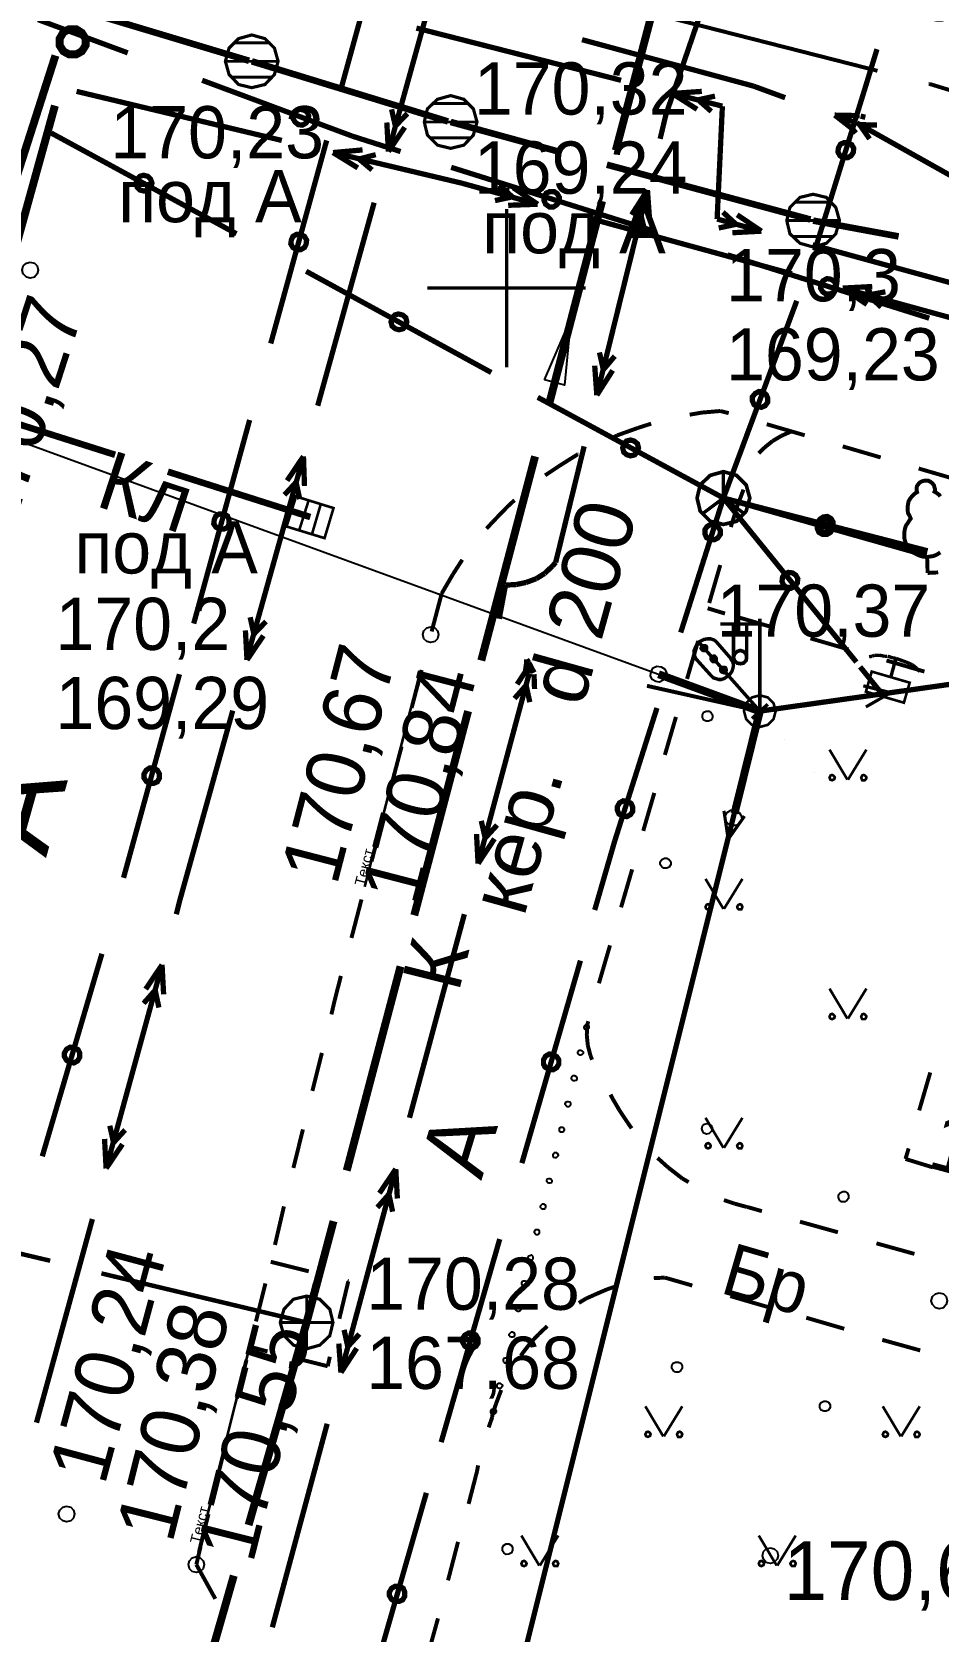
# Model space of a CAD drawing. Extents: x -2634 to -2115, y -2142 to -1393.
# Drawn here: x -2408.99 to -2391.82, y -1575.46 to -1545.14 of the extents above; entities that cross this region are included whole.
import ezdxf

# ---------------------------------------------------------------- set-up
doc = ezdxf.new("R2010")
doc.units = 0
doc.header["$MEASUREMENT"] = 0
for name, color, linetype in [('500_Дополн-Бордюры__п', 7, 'Continuous'), ('500_Дополн-Контур', 7, 'Continuous'), ('500_Дороги-Проезжие_ч', 7, 'Continuous'), ('500_Линии_-Линии_связ', 7, 'Continuous'), ('500_Линии_-ЛЭП_кабель', 7, 'Continuous'), ('500_Линии_-Смотровые_', 7, 'Continuous'), ('500_Линии_-Сооружения', 7, 'Continuous'), ('500_Линии_-Фонари_час', 7, 'Continuous'), ('500_Линии_-Электрокаб', 7, 'Continuous'), ('500_Объект-Опоры', 7, 'Continuous'), ('500_Растит-Газоны__са', 7, 'Continuous'), ('500_Растит-Кустарник_', 7, 'Continuous'), ('500_Растит-Лес_и_лесо', 7, 'Continuous'), ('500_Рельеф-Высотные_о', 7, 'Continuous'), ('500_Трубоп-Водопровод', 7, 'Continuous'), ('500_Трубоп-Канализаци', 7, 'Continuous'), ('500_Трубоп-Смотровые_', 7, 'Continuous'), ('ЗАЯВКИ-Условные_з', 7, 'Continuous'), ('Красные_ли-Оси_улиц_к', 7, 'Continuous')]:
    doc.layers.add(name, color=color, linetype=linetype)
doc.styles.add('TARIAL', font='Arial')

# ---------------------------------------------------------------- blocks, each defined once
blk = doc.blocks.new('block_25')
at = {"layer": '500_Растит-Газоны__са', "color": 0, "const_width": 0.05}
for points in [[(2.35, 3.02), (2.69, 2.45)], [(2.7, 2.45), (3.05, 3.02)], [(0, 0.57), (0.34, 0)], [(0.35, 0), (0.7, 0.57)]]:
    blk.add_lwpolyline(points, dxfattribs=at)
for points in [[(2.4, 2.54), (2.42, 2.53), (2.44, 2.51), (2.45, 2.49), (2.44, 2.46), (2.42, 2.45), (2.4, 2.44), (2.37, 2.45), (2.36, 2.46), (2.35, 2.49), (2.36, 2.51), (2.37, 2.53)], [(3, 2.54), (3.02, 2.53), (3.04, 2.51), (3.05, 2.49), (3.04, 2.46), (3.02, 2.44), (3, 2.44), (2.97, 2.44), (2.96, 2.46), (2.95, 2.49), (2.96, 2.51), (2.97, 2.53)], [(0.05, 0.09), (0.07, 0.08), (0.09, 0.06), (0.1, 0.04), (0.09, 0.01), (0.07, 0), (0.05, -0.01), (0.02, 0), (0.01, 0.01), (0, 0.04), (0.01, 0.06), (0.02, 0.08)], [(0.65, 0.09), (0.68, 0.08), (0.69, 0.06), (0.7, 0.04), (0.69, 0.01), (0.68, -0.01), (0.65, -0.01), (0.63, -0.01), (0.61, 0.01), (0.6, 0.04), (0.61, 0.06), (0.63, 0.08)]]:
    blk.add_lwpolyline(points, close=True, dxfattribs=at)

msp = doc.modelspace()

# ---------------------------------------------------------------- linework, layer by layer
at = {"layer": '500_Дополн-Бордюры__п', "color": 1, "const_width": 0.075}
for points in [[(-2396.53, -1552.4), (-2396.3, -1552.36)], [(-2396.3, -1552.36), (-2395.95, -1552.33)], [(-2395.95, -1552.33), (-2395.79, -1552.37)], [(-2397.96, -1552.82), (-2397.9, -1552.79)], [(-2397.9, -1552.79), (-2397.51, -1552.65)], [(-2397.51, -1552.65), (-2397.26, -1552.57)], [(-2395.07, -1552.58), (-2394.35, -1552.79)], [(-2394.79, -1552.8), (-2394.96, -1552.9)], [(-2394.61, -1552.72), (-2394.79, -1552.8)], [(-2395.12, -1553.03), (-2395.22, -1553.13)], [(-2394.96, -1552.9), (-2395.12, -1553.03)], [(-2393.63, -1553), (-2392.91, -1553.21)], [(-2399.27, -1553.55), (-2399, -1553.37)], [(-2399, -1553.37), (-2398.65, -1553.15)], [(-2398.65, -1553.15), (-2398.64, -1553.15)], [(-2392.19, -1553.42), (-2391.47, -1553.63)], [(-2399.98, -1554.14), (-2399.85, -1554.02)], [(-2395.51, -1553.82), (-2395.63, -1554.14)], [(-2400.27, -1554.44), (-2399.98, -1554.14)], [(-2395.63, -1554.14), (-2395.75, -1554.53)], [(-2400.38, -1554.56), (-2400.27, -1554.44)], [(-2401.02, -1555.43), (-2400.84, -1555.15)], [(-2395.95, -1555.25), (-2396.16, -1555.97)], [(-2401.23, -1555.79), (-2401.02, -1555.43)], [(-2401.23, -1555.79), (-2401.42, -1556.51)], [(-2396.19, -1556.07), (-2395.86, -1556.17)], [(-2394.96, -1556.43), (-2395.68, -1556.22)], [(-2396.37, -1556.69), (-2396.58, -1557.41)], [(-2393.52, -1556.85), (-2394.24, -1556.64)], [(-2392.08, -1557.27), (-2392.8, -1557.06)], [(-2401.61, -1557.24), (-2401.8, -1557.96)], [(-2396.79, -1558.13), (-2397, -1558.85)], [(-2401.99, -1558.69), (-2402.18, -1559.41)], [(-2397.2, -1559.57), (-2397.41, -1560.29)], [(-2402.37, -1560.14), (-2402.56, -1560.87)], [(-2397.62, -1561.02), (-2397.83, -1561.74)], [(-2402.75, -1561.59), (-2402.94, -1562.32)], [(-2398.04, -1562.46), (-2398.25, -1563.18)], [(-2403.14, -1563.04), (-2403.26, -1563.51)], [(-2403.26, -1563.51), (-2403.32, -1563.77)], [(-2398.47, -1563.96), (-2398.48, -1564.16)], [(-2398.45, -1563.9), (-2398.47, -1563.96)], [(-2398.48, -1564.16), (-2398.46, -1564.36)], [(-2403.5, -1564.5), (-2403.68, -1565.22)], [(-2398.46, -1564.36), (-2398.41, -1564.55)], [(-2398.41, -1564.55), (-2398.38, -1564.63)], [(-2392.18, -1565.59), (-2391.97, -1564.87)], [(-2398.03, -1565.29), (-2398, -1565.35)], [(-2398, -1565.35), (-2397.86, -1565.59)], [(-2397.86, -1565.59), (-2397.7, -1565.83)], [(-2397.7, -1565.83), (-2397.63, -1565.93)], [(-2403.86, -1565.95), (-2404.04, -1566.68)], [(-2392.44, -1566.51), (-2392.38, -1566.31)], [(-2397.14, -1566.49), (-2396.94, -1566.67)], [(-2396.94, -1566.67), (-2396.85, -1566.74)], [(-2396.85, -1566.74), (-2396.67, -1566.88)], [(-2391.92, -1566.67), (-2392.44, -1566.51)], [(-2396.67, -1566.88), (-2396.55, -1566.95)], [(-2395.88, -1567.29), (-2395.88, -1567.29)], [(-2395.88, -1567.29), (-2395.67, -1567.36)], [(-2395.67, -1567.36), (-2395.45, -1567.42)], [(-2404.22, -1567.41), (-2404.39, -1568.14)], [(-2395.45, -1567.42), (-2395.44, -1567.42)], [(-2395.44, -1567.42), (-2395.16, -1567.5)], [(-2394.44, -1567.7), (-2393.72, -1567.9)], [(-2392.99, -1568.11), (-2392.27, -1568.31)], [(-2404.47, -1568.46), (-2403.75, -1568.64)], [(-2404.57, -1568.87), (-2404.75, -1569.59)], [(-2403, -1568.83), (-2403.17, -1569.54)], [(-2403.02, -1568.82), (-2403, -1568.83)], [(-2397, -1568.76), (-2397.21, -1568.77)], [(-2396.48, -1568.91), (-2397, -1568.76)], [(-2398.5, -1569.16), (-2398.63, -1569.24)], [(-2398.3, -1569.07), (-2398.5, -1569.16)], [(-2398.09, -1568.98), (-2398.3, -1569.07)], [(-2397.94, -1568.93), (-2398.09, -1568.98)], [(-2395.04, -1569.32), (-2395.76, -1569.11)], [(-2399.23, -1569.68), (-2399.39, -1569.83)], [(-2393.6, -1569.73), (-2394.32, -1569.52)], [(-2404.68, -1570.12), (-2404.87, -1570.07)], [(-2404.87, -1570.07), (-2404.53, -1570.16)], [(-2399.54, -1569.99), (-2399.68, -1570.17)], [(-2399.39, -1569.83), (-2399.54, -1569.99)], [(-2392.16, -1570.14), (-2392.88, -1569.94)], [(-2404.93, -1570.32), (-2405.11, -1571.05)], [(-2403.39, -1570.44), (-2403.95, -1570.3)], [(-2403.35, -1570.26), (-2403.39, -1570.44)], [(-2399.68, -1570.17), (-2399.73, -1570.24)], [(-2400.12, -1570.94), (-2400.2, -1571.15)], [(-2400.1, -1570.89), (-2400.12, -1570.94)], [(-2400.2, -1571.15), (-2400.27, -1571.36)], [(-2400.27, -1571.4), (-2400.34, -1571.6)], [(-2400.27, -1571.36), (-2400.27, -1571.4)], [(-2405.29, -1571.78), (-2405.47, -1572.51)], [(-2400.57, -1572.47), (-2400.72, -1573.05)], [(-2400.56, -1572.43), (-2400.57, -1572.47)], [(-2400.54, -1572.32), (-2400.56, -1572.43)], [(-2405.65, -1573.24), (-2405.83, -1573.96)], [(-2405.88, -1574.2), (-2405.8, -1573.86)], [(-2400.92, -1573.77), (-2401.11, -1574.5)], [(-2405.88, -1574.2), (-2405.52, -1574.85)], [(-2401.3, -1575.22), (-2401.5, -1575.94)]]:
    msp.add_lwpolyline(points, dxfattribs=at)
at = {"layer": '500_Дополн-Контур', "color": 0}
for points in [[(-2398.44, -1564.02), (-2398.45, -1564.04), (-2398.47, -1564.06), (-2398.5, -1564.06), (-2398.52, -1564.05), (-2398.53, -1564.02), (-2398.53, -1564), (-2398.52, -1563.98), (-2398.5, -1563.96), (-2398.47, -1563.96), (-2398.45, -1563.97), (-2398.44, -1564)], [(-2398.55, -1564.51), (-2398.57, -1564.53), (-2398.59, -1564.54), (-2398.61, -1564.54), (-2398.64, -1564.53), (-2398.65, -1564.51), (-2398.65, -1564.48), (-2398.64, -1564.46), (-2398.62, -1564.45), (-2398.59, -1564.45), (-2398.57, -1564.46), (-2398.55, -1564.48)], [(-2398.67, -1564.99), (-2398.68, -1565.02), (-2398.71, -1565.03), (-2398.73, -1565.03), (-2398.75, -1565.02), (-2398.77, -1565), (-2398.77, -1564.97), (-2398.76, -1564.95), (-2398.73, -1564.93), (-2398.71, -1564.93), (-2398.68, -1564.95), (-2398.67, -1564.97)], [(-2398.79, -1565.48), (-2398.8, -1565.5), (-2398.82, -1565.52), (-2398.85, -1565.52), (-2398.87, -1565.5), (-2398.89, -1565.48), (-2398.89, -1565.46), (-2398.87, -1565.43), (-2398.85, -1565.42), (-2398.83, -1565.42), (-2398.8, -1565.43), (-2398.79, -1565.45)], [(-2398.91, -1565.97), (-2398.92, -1565.99), (-2398.94, -1566), (-2398.97, -1566), (-2398.99, -1565.99), (-2399, -1565.97), (-2399, -1565.94), (-2398.99, -1565.92), (-2398.97, -1565.91), (-2398.94, -1565.91), (-2398.92, -1565.92), (-2398.91, -1565.94)], [(-2399.02, -1566.45), (-2399.04, -1566.47), (-2399.06, -1566.49), (-2399.08, -1566.49), (-2399.11, -1566.48), (-2399.12, -1566.45), (-2399.12, -1566.43), (-2399.11, -1566.41), (-2399.09, -1566.39), (-2399.06, -1566.39), (-2399.04, -1566.4), (-2399.02, -1566.43)], [(-2399.14, -1566.94), (-2399.15, -1566.96), (-2399.18, -1566.97), (-2399.2, -1566.97), (-2399.22, -1566.96), (-2399.24, -1566.94), (-2399.24, -1566.91), (-2399.23, -1566.89), (-2399.2, -1566.88), (-2399.18, -1566.88), (-2399.16, -1566.89), (-2399.14, -1566.91)], [(-2399.26, -1567.42), (-2399.27, -1567.45), (-2399.29, -1567.46), (-2399.32, -1567.46), (-2399.34, -1567.45), (-2399.36, -1567.43), (-2399.36, -1567.4), (-2399.34, -1567.38), (-2399.32, -1567.36), (-2399.3, -1567.36), (-2399.27, -1567.38), (-2399.26, -1567.4)], [(-2399.38, -1567.91), (-2399.39, -1567.93), (-2399.41, -1567.95), (-2399.44, -1567.95), (-2399.46, -1567.93), (-2399.47, -1567.91), (-2399.47, -1567.89), (-2399.46, -1567.86), (-2399.44, -1567.85), (-2399.41, -1567.85), (-2399.39, -1567.86), (-2399.38, -1567.88)], [(-2399.5, -1568.4), (-2399.51, -1568.42), (-2399.53, -1568.43), (-2399.56, -1568.43), (-2399.58, -1568.42), (-2399.59, -1568.4), (-2399.59, -1568.37), (-2399.58, -1568.35), (-2399.56, -1568.34), (-2399.53, -1568.33), (-2399.51, -1568.35), (-2399.5, -1568.37)], [(-2399.61, -1568.88), (-2399.63, -1568.9), (-2399.65, -1568.92), (-2399.67, -1568.92), (-2399.7, -1568.91), (-2399.71, -1568.88), (-2399.71, -1568.86), (-2399.7, -1568.83), (-2399.68, -1568.82), (-2399.65, -1568.82), (-2399.63, -1568.83), (-2399.61, -1568.86)], [(-2399.73, -1569.37), (-2399.74, -1569.39), (-2399.77, -1569.4), (-2399.79, -1569.4), (-2399.81, -1569.39), (-2399.83, -1569.37), (-2399.83, -1569.34), (-2399.82, -1569.32), (-2399.79, -1569.31), (-2399.77, -1569.31), (-2399.74, -1569.32), (-2399.73, -1569.34)], [(-2399.85, -1569.85), (-2399.86, -1569.88), (-2399.88, -1569.89), (-2399.91, -1569.89), (-2399.93, -1569.88), (-2399.95, -1569.86), (-2399.95, -1569.83), (-2399.93, -1569.81), (-2399.91, -1569.79), (-2399.89, -1569.79), (-2399.86, -1569.8), (-2399.85, -1569.83)], [(-2399.97, -1570.34), (-2399.98, -1570.36), (-2400, -1570.37), (-2400.03, -1570.38), (-2400.05, -1570.36), (-2400.06, -1570.34), (-2400.06, -1570.32), (-2400.05, -1570.29), (-2400.03, -1570.28), (-2400, -1570.28), (-2399.98, -1570.29), (-2399.97, -1570.31)], [(-2400.08, -1570.82), (-2400.1, -1570.85), (-2400.12, -1570.86), (-2400.14, -1570.86), (-2400.17, -1570.85), (-2400.18, -1570.83), (-2400.18, -1570.8), (-2400.17, -1570.78), (-2400.15, -1570.76), (-2400.12, -1570.76), (-2400.1, -1570.78), (-2400.08, -1570.8)], [(-2400.2, -1571.31), (-2400.21, -1571.33), (-2400.24, -1571.35), (-2400.26, -1571.35), (-2400.29, -1571.34), (-2400.3, -1571.31), (-2400.3, -1571.29), (-2400.29, -1571.26), (-2400.26, -1571.25), (-2400.24, -1571.25), (-2400.22, -1571.26), (-2400.2, -1571.28)]]:
    msp.add_lwpolyline(points, close=True, dxfattribs=at)
at = {"layer": '500_Линии_-Линии_связ', "color": 0}
for points, const_width in [([(-2403.14, -1546.23), (-2402.08, -1542.38)], 0.1), ([(-2408.88, -1544.91), (-2407.18, -1545.54)], 0.1), ([(-2393.2, -1546.19), (-2392.98, -1545.47)], 0.1), ([(-2405.77, -1546.06), (-2402.92, -1547.12)], 0.1), ([(-2394.16, -1549.29), (-2393.2, -1546.19)], 0.1), ([(-2405.12, -1548.97), (-2408.63, -1547.06)], 0.1), ([(-2404.47, -1551.05), (-2403.41, -1547.2)], 0.1), ([(-2402.92, -1547.12), (-2402.01, -1547.41)], 0.1), ([(-2401.05, -1547.71), (-2397.24, -1548.91)], 0.1), ([(-2395.81, -1549.37), (-2391.99, -1550.57)], 0.1), ([(-2400.29, -1551.6), (-2403.8, -1549.68)], 0.1), ([(-2395.89, -1553.98), (-2394.5, -1550.24)], 0.1), ([(-2395.89, -1553.98), (-2399.41, -1552.07)], 0.1), ([(-2405.93, -1556.36), (-2404.87, -1552.5)], 0.1), ([(-2396.7, -1556.53), (-2395.89, -1553.98)], 0.1), ([(-2395.89, -1553.98), (-2396.12, -1554.7)], 0.1), ([(-2395.89, -1553.98), (-2392.02, -1554.98)], 0.1), ([(-2395.89, -1553.98), (-2392.04, -1555.07)], 0.1), ([(-2395.89, -1553.98), (-2393.37, -1557.09)], 0.1), ([(-2407.26, -1561.18), (-2406.2, -1557.32)], 0.1), ([(-2395.24, -1558.01), (-2397.12, -1557.32)], 0.15), ([(-2392.83, -1557.76), (-2393.3, -1557.18)], 0.1), ([(-2397.95, -1560.48), (-2397.15, -1557.96)], 0.1), ([(-2395.2, -1558.02), (-2395.68, -1559.96)], 0.15), ([(-2398.33, -1561.79), (-2397.95, -1560.48)], 0.1), ([(-2408.8, -1566.46), (-2407.67, -1562.62)], 0.1), ([(-2399.71, -1566.59), (-2398.6, -1562.75)], 0.1), ([(-2401.24, -1571.88), (-2400.13, -1568.03)], 0.1), ([(-2402.39, -1575.87), (-2401.52, -1572.84)], 0.1)]:
    msp.add_lwpolyline(points, dxfattribs=dict(at, const_width=const_width))
at = {"layer": '500_Линии_-Линии_связ', "color": 0, "const_width": 0.1}
for points in [[(-2403.85, -1546.62), (-2403.78, -1546.66), (-2403.75, -1546.73), (-2403.76, -1546.81), (-2403.8, -1546.87), (-2403.87, -1546.91), (-2403.95, -1546.9), (-2404.01, -1546.85), (-2404.05, -1546.78), (-2404.04, -1546.71), (-2403.99, -1546.64), (-2403.92, -1546.61)], [(-2393.71, -1547.34), (-2393.67, -1547.27), (-2393.6, -1547.24), (-2393.53, -1547.24), (-2393.46, -1547.28), (-2393.42, -1547.35), (-2393.43, -1547.43), (-2393.47, -1547.49), (-2393.54, -1547.53), (-2393.62, -1547.53), (-2393.68, -1547.49), (-2393.72, -1547.42)], [(-2406.95, -1548.14), (-2407, -1548.09), (-2407.02, -1548.02), (-2407.01, -1547.94), (-2406.95, -1547.88), (-2406.88, -1547.86), (-2406.8, -1547.88), (-2406.75, -1547.93), (-2406.72, -1548.01), (-2406.74, -1548.08), (-2406.8, -1548.14), (-2406.87, -1548.16)], [(-2399.1, -1548.17), (-2399.04, -1548.21), (-2399, -1548.28), (-2399, -1548.36), (-2399.05, -1548.42), (-2399.11, -1548.46), (-2399.19, -1548.46), (-2399.26, -1548.41), (-2399.29, -1548.34), (-2399.29, -1548.27), (-2399.25, -1548.2), (-2399.18, -1548.17)], [(-2404.08, -1549.09), (-2404.05, -1549.02), (-2403.98, -1548.98), (-2403.9, -1548.98), (-2403.83, -1549.02), (-2403.79, -1549.09), (-2403.8, -1549.17), (-2403.83, -1549.23), (-2403.9, -1549.27), (-2403.98, -1549.27), (-2404.05, -1549.23), (-2404.09, -1549.16)], [(-2393.86, -1549.83), (-2393.79, -1549.87), (-2393.76, -1549.94), (-2393.76, -1550.01), (-2393.8, -1550.08), (-2393.87, -1550.11), (-2393.95, -1550.11), (-2394.01, -1550.07), (-2394.05, -1550), (-2394.04, -1549.92), (-2394, -1549.86), (-2393.93, -1549.82)], [(-2402.11, -1550.77), (-2402.17, -1550.72), (-2402.19, -1550.64), (-2402.17, -1550.57), (-2402.12, -1550.51), (-2402.05, -1550.49), (-2401.97, -1550.51), (-2401.91, -1550.56), (-2401.89, -1550.64), (-2401.91, -1550.71), (-2401.96, -1550.77), (-2402.04, -1550.79)], [(-2395.34, -1552.06), (-2395.29, -1552), (-2395.22, -1551.96), (-2395.14, -1551.97), (-2395.08, -1552.02), (-2395.05, -1552.09), (-2395.05, -1552.16), (-2395.1, -1552.23), (-2395.17, -1552.26), (-2395.25, -1552.25), (-2395.31, -1552.21), (-2395.34, -1552.14)], [(-2397.72, -1553.16), (-2397.78, -1553.11), (-2397.8, -1553.03), (-2397.78, -1552.96), (-2397.73, -1552.9), (-2397.65, -1552.88), (-2397.58, -1552.9), (-2397.52, -1552.95), (-2397.5, -1553.03), (-2397.52, -1553.1), (-2397.57, -1553.16), (-2397.65, -1553.18)], [(-2405.54, -1554.39), (-2405.51, -1554.32), (-2405.44, -1554.28), (-2405.36, -1554.28), (-2405.29, -1554.32), (-2405.26, -1554.39), (-2405.26, -1554.47), (-2405.29, -1554.54), (-2405.36, -1554.57), (-2405.44, -1554.57), (-2405.51, -1554.53), (-2405.55, -1554.47)], [(-2393.92, -1554.33), (-2393.85, -1554.37), (-2393.81, -1554.44), (-2393.81, -1554.52), (-2393.85, -1554.59), (-2393.92, -1554.62), (-2393.99, -1554.63), (-2394.06, -1554.59), (-2394.1, -1554.52), (-2394.1, -1554.44), (-2394.06, -1554.38), (-2394, -1554.34)], [(-2396.24, -1554.58), (-2396.2, -1554.52), (-2396.13, -1554.48), (-2396.05, -1554.48), (-2395.99, -1554.53), (-2395.95, -1554.59), (-2395.95, -1554.67), (-2396, -1554.74), (-2396.06, -1554.77), (-2396.14, -1554.77), (-2396.21, -1554.73), (-2396.24, -1554.66)], [(-2393.93, -1554.38), (-2393.86, -1554.42), (-2393.82, -1554.49), (-2393.82, -1554.57), (-2393.86, -1554.63), (-2393.93, -1554.67), (-2394.01, -1554.67), (-2394.08, -1554.63), (-2394.11, -1554.56), (-2394.11, -1554.48), (-2394.07, -1554.42), (-2394, -1554.38)], [(-2394.52, -1555.44), (-2394.48, -1555.51), (-2394.49, -1555.59), (-2394.54, -1555.65), (-2394.61, -1555.69), (-2394.69, -1555.68), (-2394.75, -1555.63), (-2394.78, -1555.56), (-2394.77, -1555.48), (-2394.73, -1555.42), (-2394.66, -1555.39), (-2394.58, -1555.4)], [(-2406.87, -1559.21), (-2406.83, -1559.14), (-2406.77, -1559.1), (-2406.69, -1559.1), (-2406.62, -1559.14), (-2406.58, -1559.21), (-2406.58, -1559.29), (-2406.62, -1559.36), (-2406.69, -1559.39), (-2406.77, -1559.39), (-2406.83, -1559.35), (-2406.87, -1559.29)], [(-2397.9, -1559.83), (-2397.86, -1559.76), (-2397.79, -1559.72), (-2397.71, -1559.73), (-2397.64, -1559.77), (-2397.61, -1559.84), (-2397.61, -1559.92), (-2397.65, -1559.98), (-2397.72, -1560.02), (-2397.8, -1560.01), (-2397.87, -1559.97), (-2397.9, -1559.9)], [(-2408.38, -1564.5), (-2408.34, -1564.43), (-2408.27, -1564.39), (-2408.19, -1564.4), (-2408.12, -1564.44), (-2408.09, -1564.5), (-2408.09, -1564.58), (-2408.13, -1564.65), (-2408.2, -1564.69), (-2408.27, -1564.68), (-2408.34, -1564.64), (-2408.38, -1564.57)], [(-2399.3, -1564.63), (-2399.26, -1564.56), (-2399.19, -1564.52), (-2399.12, -1564.53), (-2399.05, -1564.57), (-2399.01, -1564.63), (-2399.01, -1564.71), (-2399.05, -1564.78), (-2399.12, -1564.82), (-2399.2, -1564.81), (-2399.27, -1564.77), (-2399.3, -1564.71)], [(-2400.83, -1569.91), (-2400.79, -1569.85), (-2400.72, -1569.81), (-2400.64, -1569.81), (-2400.58, -1569.85), (-2400.54, -1569.92), (-2400.54, -1570), (-2400.58, -1570.06), (-2400.65, -1570.1), (-2400.73, -1570.1), (-2400.79, -1570.06), (-2400.83, -1569.99)], [(-2402.22, -1574.72), (-2402.18, -1574.65), (-2402.11, -1574.61), (-2402.03, -1574.61), (-2401.96, -1574.65), (-2401.93, -1574.72), (-2401.93, -1574.8), (-2401.97, -1574.87), (-2402.04, -1574.9), (-2402.11, -1574.9), (-2402.18, -1574.86), (-2402.22, -1574.79)]]:
    msp.add_lwpolyline(points, close=True, dxfattribs=at)
at = {"layer": '500_Линии_-Линии_связ', "color": 6}
for points in [[(-2420.32, -1548.85), (-2395.2, -1558.02)], [(-2395.2, -1558.02), (-2403.9, -1592.86)]]:
    msp.add_lwpolyline(points, dxfattribs=at)
at = {"layer": '500_Линии_-Линии_связ', "color": 0}
for points in [[(-2397.17, -1557.46), (-2397.24, -1557.42), (-2397.27, -1557.35), (-2397.26, -1557.27), (-2397.22, -1557.2), (-2397.15, -1557.17), (-2397.07, -1557.18), (-2397.01, -1557.22), (-2396.97, -1557.29), (-2396.98, -1557.37), (-2397.03, -1557.43), (-2397.1, -1557.47)], [(-2395.54, -1560.09), (-2395.58, -1560.15), (-2395.65, -1560.19), (-2395.74, -1560.19), (-2395.81, -1560.15), (-2395.86, -1560.09), (-2395.86, -1560.01), (-2395.82, -1559.94), (-2395.75, -1559.9), (-2395.67, -1559.9), (-2395.59, -1559.94), (-2395.55, -1560.01)]]:
    msp.add_lwpolyline(points, close=True, dxfattribs=at)
at = {"layer": '500_Линии_-ЛЭП_кабель', "color": 2, "const_width": 0.1}
for points in [[(-2395.2, -1558.02), (-2386.41, -1556.78)], [(-2403.9, -1592.86), (-2395.2, -1558.02)]]:
    msp.add_lwpolyline(points, dxfattribs=at)
at = {"layer": '500_Линии_-ЛЭП_кабель', "color": 0, "const_width": 0.06}
for points in [[(-2393.24, -1557.54), (-2392.72, -1557.67)], [(-2395.2, -1558.02), (-2392.72, -1557.67)], [(-2393.19, -1557.94), (-2392.72, -1557.67)], [(-2395.2, -1558.02), (-2395.8, -1560.45)], [(-2395.88, -1559.91), (-2395.8, -1560.45)], [(-2395.49, -1560.01), (-2395.8, -1560.45)]]:
    msp.add_lwpolyline(points, dxfattribs=at)
at = {"layer": '500_Линии_-Смотровые_', "color": 0, "const_width": 0.07}
for points in [[(-2395.89, -1553.48), (-2395.64, -1553.55), (-2395.46, -1553.73), (-2395.39, -1553.98), (-2395.46, -1554.23), (-2395.64, -1554.42), (-2395.89, -1554.48), (-2396.14, -1554.42), (-2396.33, -1554.23), (-2396.39, -1553.98), (-2396.33, -1553.73), (-2396.14, -1553.55)], [(-2395.89, -1553.93), (-2395.89, -1553.93), (-2395.89, -1553.93), (-2395.89, -1553.93), (-2395.89, -1553.93), (-2395.89, -1553.93), (-2395.89, -1553.93), (-2395.89, -1553.93), (-2395.89, -1553.93), (-2395.89, -1553.93), (-2395.89, -1553.93), (-2395.89, -1553.93)]]:
    msp.add_lwpolyline(points, close=True, dxfattribs=at)
at = {"layer": '500_Линии_-Смотровые_', "color": 0, "const_width": 0.065}
for points in [[(-2395.89, -1553.48), (-2395.89, -1553.98)], [(-2396.29, -1554.28), (-2395.89, -1553.98)], [(-2395.89, -1553.98), (-2395.49, -1554.28)]]:
    msp.add_lwpolyline(points, dxfattribs=at)
at = {"layer": '500_Линии_-Сооружения', "color": 0, "const_width": 0.065}
for points in [[(-2393.13, -1556.99), (-2393.07, -1556.98)], [(-2393.07, -1556.98), (-2393.03, -1556.96)], [(-2393.03, -1556.96), (-2392.99, -1556.96)], [(-2392.99, -1556.96), (-2392.93, -1556.96)], [(-2392.93, -1556.96), (-2392.88, -1556.97)], [(-2392.88, -1556.97), (-2392.84, -1556.98)], [(-2392.84, -1556.98), (-2392.79, -1556.98)], [(-2392.78, -1556.98), (-2392.74, -1556.99)], [(-2392.74, -1556.99), (-2392.68, -1557.01)], [(-2392.62, -1557.02), (-2392.72, -1557.38)], [(-2392.68, -1557.01), (-2392.62, -1557.02)], [(-2392.62, -1557.02), (-2392.4, -1557.1)], [(-2392.41, -1557.1), (-2392.41, -1557.1)], [(-2392.4, -1557.1), (-2392.36, -1557.12)], [(-2392.36, -1557.12), (-2392.31, -1557.14)], [(-2392.31, -1557.14), (-2392.26, -1557.18)], [(-2392.26, -1557.18), (-2392.22, -1557.21)], [(-2392.22, -1557.21), (-2392.17, -1557.27)]]:
    msp.add_lwpolyline(points, dxfattribs=at)
at = {"layer": '500_Линии_-Сооружения', "color": 0, "const_width": 0.05}
msp.add_lwpolyline([(-2393.19, -1557.65), (-2393.08, -1557.27), (-2392.36, -1557.48), (-2392.47, -1557.86)], close=True, dxfattribs=at)
at = {"layer": '500_Линии_-Фонари_час', "color": 0, "const_width": 0.065}
for points in [[(-2395.95, -1556.37), (-2395.2, -1556.37)], [(-2395.7, -1557.02), (-2395.7, -1556.37)], [(-2395.45, -1557.02), (-2395.45, -1556.37)], [(-2395.2, -1558.02), (-2395.2, -1556.27)], [(-2395.2, -1558.02), (-2396.36, -1556.71)], [(-2395.7, -1557), (-2395.7, -1556.87)], [(-2395.7, -1557), (-2395.7, -1556.87)], [(-2395.45, -1557), (-2395.45, -1556.87)], [(-2395.45, -1556.97), (-2395.45, -1556.97)], [(-2395.05, -1557.89), (-2395.35, -1558.16)]]:
    msp.add_lwpolyline(points, dxfattribs=at)
at = {"layer": '500_Линии_-Фонари_час', "color": 0}
for points, const_width in [([(-2396.36, -1556.71), (-2396.4, -1556.77), (-2396.43, -1556.83), (-2396.45, -1556.88), (-2396.44, -1556.95), (-2396.43, -1556.99), (-2396.41, -1557.03), (-2396.13, -1557.34), (-2396.08, -1557.39), (-2396.04, -1557.4), (-2395.98, -1557.42), (-2395.93, -1557.42), (-2395.87, -1557.4), (-2395.83, -1557.37), (-2395.79, -1557.35), (-2395.76, -1557.31), (-2395.73, -1557.27), (-2395.71, -1557.21), (-2395.7, -1557.15), (-2395.71, -1557.09), (-2395.75, -1557.03), (-2395.76, -1557.01), (-2396.03, -1556.7), (-2396.07, -1556.67), (-2396.13, -1556.65), (-2396.19, -1556.65), (-2396.26, -1556.66), (-2396.32, -1556.69)], 0.065), ([(-2396.29, -1556.86), (-2396.31, -1556.83), (-2396.3, -1556.81), (-2396.29, -1556.79), (-2396.27, -1556.78), (-2396.24, -1556.78), (-2396.22, -1556.79), (-2396.21, -1556.81), (-2396.21, -1556.84), (-2396.22, -1556.86), (-2396.25, -1556.87), (-2396.27, -1556.87)], 0.07), ([(-2396.11, -1557.06), (-2396.12, -1557.04), (-2396.12, -1557.01), (-2396.11, -1556.99), (-2396.08, -1556.98), (-2396.06, -1556.98), (-2396.04, -1557), (-2396.03, -1557.02), (-2396.03, -1557.05), (-2396.04, -1557.07), (-2396.06, -1557.08), (-2396.09, -1557.08)], 0.07), ([(-2395.7, -1557), (-2395.68, -1556.94), (-2395.63, -1556.89), (-2395.57, -1556.87), (-2395.51, -1556.89), (-2395.46, -1556.94), (-2395.45, -1557), (-2395.46, -1557.06), (-2395.51, -1557.11), (-2395.57, -1557.12), (-2395.63, -1557.11), (-2395.68, -1557.06)], 0.07), ([(-2395.93, -1557.27), (-2395.94, -1557.25), (-2395.94, -1557.22), (-2395.93, -1557.2), (-2395.9, -1557.19), (-2395.88, -1557.19), (-2395.85, -1557.2), (-2395.84, -1557.23), (-2395.84, -1557.25), (-2395.86, -1557.27), (-2395.88, -1557.29), (-2395.91, -1557.28)], 0.07)]:
    msp.add_lwpolyline(points, close=True, dxfattribs=dict(at, const_width=const_width))
for points in [[(-2394.73, -1558.55), (-2394.73, -1558.55)], [(-2394.17, -1559.18), (-2394.17, -1559.18)]]:
    msp.add_lwpolyline(points, dxfattribs=at)
at = {"layer": '500_Линии_-Электрокаб', "color": 12, "const_width": 0.1}
for points in [[(-2396.98, -1546.71), (-2395.84, -1543.38)], [(-2402.24, -1547.41), (-2401.17, -1543.56)], [(-2401.71, -1545.07), (-2397.83, -1546.06)], [(-2395.32, -1546.17), (-2398.57, -1545.29)], [(-2408.15, -1546.27), (-2404.26, -1547.2)], [(-2396.86, -1546.31), (-2396.3, -1546.27)], [(-2396.86, -1546.31), (-2395.91, -1546.55)], [(-2396.86, -1546.31), (-2396.39, -1546.61)], [(-2396.37, -1546.43), (-2396.05, -1546.36)], [(-2396.37, -1546.43), (-2396.12, -1546.65)], [(-2394.72, -1546.39), (-2395.32, -1546.17)], [(-2402.11, -1546.92), (-2402.18, -1546.61)], [(-2402.11, -1546.93), (-2401.88, -1546.69)], [(-2397.09, -1547.17), (-2396.98, -1546.71)], [(-2395.91, -1546.55), (-2396.01, -1548.69)], [(-2393.36, -1546.87), (-2393.78, -1546.72)], [(-2393.41, -1547.01), (-2393.78, -1546.72)], [(-2393.31, -1546.73), (-2393.78, -1546.72)], [(-2393.2, -1546.76), (-2393.29, -1546.74)], [(-2402.24, -1547.41), (-2402.27, -1546.86)], [(-2402.24, -1547.41), (-2401.93, -1546.95)], [(-2393.38, -1547.06), (-2393.43, -1547)], [(-2390.26, -1548.61), (-2393.36, -1546.87)], [(-2393.12, -1547.17), (-2393.31, -1546.9)], [(-2392.98, -1546.91), (-2393.31, -1546.9)], [(-2403.29, -1547.43), (-2402.73, -1547.38)], [(-2403.29, -1547.43), (-2400.85, -1548.01)], [(-2403.29, -1547.43), (-2402.82, -1547.72)], [(-2402.8, -1547.55), (-2402.55, -1547.76)], [(-2402.79, -1547.55), (-2402.48, -1547.47)], [(-2400.85, -1548.01), (-2399.41, -1548.41)], [(-2400.22, -1548.34), (-2399.89, -1548.27)], [(-2400.14, -1548.05), (-2399.89, -1548.27)], [(-2399.87, -1548.1), (-2399.41, -1548.41)], [(-2398.29, -1552.03), (-2397.33, -1548.14)], [(-2397.63, -1548.61), (-2397.33, -1548.14)], [(-2397.29, -1548.7), (-2397.33, -1548.14)], [(-2403.58, -1552.23), (-2402.51, -1548.38)], [(-2399.97, -1548.43), (-2399.41, -1548.41)], [(-2395.9, -1548.56), (-2395.65, -1548.79)], [(-2398.45, -1548.67), (-2394.59, -1549.73)], [(-2397.67, -1548.89), (-2397.45, -1548.63)], [(-2397.37, -1548.96), (-2397.45, -1548.63)], [(-2396.01, -1548.69), (-2395.17, -1548.92)], [(-2395.98, -1548.86), (-2395.65, -1548.79)], [(-2395.63, -1548.61), (-2395.17, -1548.92)], [(-2395.72, -1548.95), (-2395.17, -1548.92)], [(-2394.2, -1549.18), (-2390.34, -1550.24)], [(-2393.63, -1550), (-2393.07, -1549.97)], [(-2393.63, -1550), (-2389.77, -1551.06)], [(-2393.63, -1550), (-2393.17, -1550.31)], [(-2393.14, -1550.13), (-2392.82, -1550.07)], [(-2393.14, -1550.14), (-2392.9, -1550.36)], [(-2398.17, -1551.53), (-2398.24, -1551.22)], [(-2398.16, -1551.54), (-2397.95, -1551.29)], [(-2398.29, -1552.03), (-2398.33, -1551.47)], [(-2398.29, -1552.03), (-2397.99, -1551.56)], [(-2399.07, -1555.2), (-2398.53, -1553)], [(-2404.93, -1557.05), (-2403.85, -1553.19)], [(-2404.16, -1553.65), (-2403.85, -1553.19)], [(-2403.83, -1553.75), (-2403.85, -1553.19)], [(-2404.21, -1553.92), (-2403.99, -1553.68)], [(-2403.92, -1554), (-2403.99, -1553.68)], [(-2399.13, -1555.27), (-2399.07, -1555.2)], [(-2399.63, -1555.58), (-2399.44, -1555.51)], [(-2399.44, -1555.51), (-2399.28, -1555.41)], [(-2399.28, -1555.41), (-2399.13, -1555.27)], [(-2400.14, -1556.27), (-2400.02, -1555.63)], [(-2400.02, -1555.63), (-2399.82, -1555.62)], [(-2399.82, -1555.62), (-2399.63, -1555.58)], [(-2404.79, -1556.56), (-2404.86, -1556.24)], [(-2404.79, -1556.56), (-2404.56, -1556.32)], [(-2404.92, -1557.05), (-2404.95, -1556.49)], [(-2404.92, -1557.05), (-2404.61, -1556.59)], [(-2399.6, -1557.1), (-2399.62, -1557.04)], [(-2399.62, -1557.11), (-2399.62, -1557.04)], [(-2399.58, -1557.1), (-2399.62, -1557.04)], [(-2400.54, -1560.91), (-2399.57, -1557.3)], [(-2399.8, -1557.51), (-2399.65, -1557.28)], [(-2399.65, -1557.32), (-2399.62, -1557.11)], [(-2399.57, -1557.3), (-2399.6, -1557.1)], [(-2399.48, -1557.29), (-2399.58, -1557.1)], [(-2399.47, -1557.6), (-2399.48, -1557.32)], [(-2399.85, -1557.78), (-2399.63, -1557.53)], [(-2399.56, -1557.85), (-2399.63, -1557.53)], [(-2406.2, -1561.63), (-2405.19, -1558.01)], [(-2400.41, -1560.41), (-2400.48, -1560.1)], [(-2400.54, -1560.91), (-2400.57, -1560.35)], [(-2400.4, -1560.42), (-2400.18, -1560.18)], [(-2400.54, -1560.91), (-2400.23, -1560.44)], [(-2406.26, -1561.87), (-2406.2, -1561.63)], [(-2401.84, -1565.73), (-2400.8, -1561.87)], [(-2407.59, -1566.69), (-2406.53, -1562.83)], [(-2406.84, -1563.29), (-2406.53, -1562.83)], [(-2406.5, -1563.39), (-2406.53, -1562.83)], [(-2406.88, -1563.56), (-2406.66, -1563.31)], [(-2406.59, -1563.64), (-2406.66, -1563.31)], [(-2407.59, -1566.69), (-2407.62, -1566.13)], [(-2407.45, -1566.2), (-2407.52, -1565.88)], [(-2407.45, -1566.2), (-2407.23, -1565.96)], [(-2407.59, -1566.69), (-2407.28, -1566.23)], [(-2403.14, -1570.56), (-2402.1, -1566.7)], [(-2402.41, -1567.16), (-2402.1, -1566.7)], [(-2402.07, -1567.26), (-2402.1, -1566.7)], [(-2402.45, -1567.43), (-2402.23, -1567.18)], [(-2402.16, -1567.51), (-2402.23, -1567.18)], [(-2408.91, -1571.51), (-2407.85, -1567.65)], [(-2403.01, -1570.07), (-2403.08, -1569.75)], [(-2403.14, -1570.56), (-2403.18, -1570.01)], [(-2403.14, -1570.56), (-2402.84, -1570.1)], [(-2403.01, -1570.07), (-2402.79, -1569.83)], [(-2404.44, -1575.39), (-2403.4, -1571.53)]]:
    msp.add_lwpolyline(points, dxfattribs=at)
at = {"layer": '500_Объект-Опоры', "color": 0, "const_width": 0.075}
msp.add_lwpolyline([(-2395.2, -1558.02), (-2397.34, -1557.54)], dxfattribs=at)
at = {"layer": '500_Объект-Опоры', "color": 1, "const_width": 0.05}
msp.add_lwpolyline([(-2395.2, -1557.72), (-2395.05, -1557.76), (-2394.94, -1557.87), (-2394.9, -1558.02), (-2394.94, -1558.17), (-2395.05, -1558.28), (-2395.2, -1558.32), (-2395.35, -1558.28), (-2395.46, -1558.17), (-2395.5, -1558.02), (-2395.46, -1557.87), (-2395.35, -1557.76)], close=True, dxfattribs=at)
at = {"layer": '500_Растит-Кустарник_', "color": 0}
for points in [[(-2396.1, -1558.14), (-2396.12, -1558.19), (-2396.17, -1558.21), (-2396.22, -1558.21), (-2396.26, -1558.19), (-2396.29, -1558.14), (-2396.29, -1558.09), (-2396.26, -1558.04), (-2396.22, -1558.02), (-2396.16, -1558.02), (-2396.12, -1558.05), (-2396.1, -1558.09)], [(-2396.89, -1560.93), (-2396.92, -1560.98), (-2396.96, -1561), (-2397.02, -1561), (-2397.06, -1560.97), (-2397.09, -1560.93), (-2397.09, -1560.88), (-2397.06, -1560.83), (-2397.01, -1560.81), (-2396.96, -1560.81), (-2396.92, -1560.83), (-2396.89, -1560.88)], [(-2396.15, -1565.86), (-2396.11, -1565.89), (-2396.1, -1565.94), (-2396.12, -1565.99), (-2396.16, -1566.03), (-2396.21, -1566.04), (-2396.26, -1566.02), (-2396.29, -1565.98), (-2396.3, -1565.93), (-2396.29, -1565.88), (-2396.25, -1565.85), (-2396.2, -1565.84)], [(-2393.58, -1567.13), (-2393.54, -1567.16), (-2393.52, -1567.2), (-2393.52, -1567.26), (-2393.55, -1567.3), (-2393.59, -1567.32), (-2393.65, -1567.32), (-2393.69, -1567.29), (-2393.71, -1567.24), (-2393.71, -1567.19), (-2393.68, -1567.15), (-2393.63, -1567.13)], [(-2396.8, -1570.55), (-2396.84, -1570.52), (-2396.87, -1570.48), (-2396.87, -1570.43), (-2396.84, -1570.38), (-2396.8, -1570.36), (-2396.74, -1570.36), (-2396.7, -1570.38), (-2396.67, -1570.43), (-2396.67, -1570.48), (-2396.7, -1570.52), (-2396.74, -1570.55)], [(-2393.99, -1571.29), (-2394.04, -1571.27), (-2394.06, -1571.22), (-2394.06, -1571.17), (-2394.04, -1571.13), (-2393.99, -1571.1), (-2393.94, -1571.1), (-2393.9, -1571.12), (-2393.87, -1571.17), (-2393.87, -1571.22), (-2393.9, -1571.27), (-2393.94, -1571.29)], [(-2399.89, -1573.93), (-2399.91, -1573.98), (-2399.96, -1574), (-2400.01, -1574.01), (-2400.05, -1573.98), (-2400.08, -1573.94), (-2400.08, -1573.88), (-2400.06, -1573.84), (-2400.01, -1573.81), (-2399.96, -1573.81), (-2399.91, -1573.84), (-2399.89, -1573.88)]]:
    msp.add_lwpolyline(points, close=True, dxfattribs=at)
at = {"layer": '500_Растит-Лес_и_лесо', "color": 94, "const_width": 0.075}
for points in [[(-2391.78, -1555.01), (-2391.84, -1555.05), (-2391.91, -1555.08), (-2391.98, -1555.09), (-2392.03, -1555.1), (-2392.11, -1555.09), (-2392.18, -1555.07), (-2392.24, -1555.04), (-2392.3, -1555.01), (-2392.34, -1554.97), (-2392.38, -1554.93), (-2392.42, -1554.87), (-2392.44, -1554.82), (-2392.46, -1554.75), (-2392.46, -1554.68), (-2392.46, -1554.62), (-2392.45, -1554.56), (-2392.43, -1554.5), (-2392.4, -1554.46), (-2392.37, -1554.41), (-2392.34, -1554.37), (-2392.36, -1554.32), (-2392.39, -1554.27), (-2392.4, -1554.21), (-2392.4, -1554.15), (-2392.39, -1554.09), (-2392.38, -1554.04), (-2392.35, -1553.99), (-2392.31, -1553.94), (-2392.27, -1553.9), (-2392.22, -1553.87), (-2392.23, -1553.83), (-2392.23, -1553.79), (-2392.22, -1553.75), (-2392.19, -1553.71), (-2392.16, -1553.68), (-2392.12, -1553.66), (-2392.08, -1553.65), (-2392.05, -1553.65), (-2392.01, -1553.65), (-2391.97, -1553.67), (-2391.93, -1553.7), (-2391.9, -1553.74), (-2391.89, -1553.78), (-2391.88, -1553.81), (-2391.88, -1553.84), (-2391.89, -1553.86), (-2391.84, -1553.89), (-2391.8, -1553.92), (-2391.78, -1553.95)], [(-2392.02, -1555.4), (-2392.03, -1555.1)], [(-2391.82, -1555.39), (-2392.02, -1555.4)]]:
    msp.add_lwpolyline(points, dxfattribs=at)
at = {"layer": '500_Рельеф-Высотные_о', "color": 0}
for points in [[(-2409.03, -1549.51), (-2408.95, -1549.53), (-2408.9, -1549.58), (-2408.88, -1549.66), (-2408.9, -1549.73), (-2408.95, -1549.79), (-2409.03, -1549.81), (-2409.1, -1549.79), (-2409.16, -1549.73), (-2409.18, -1549.66), (-2409.16, -1549.58), (-2409.1, -1549.53)], [(-2401.44, -1556.42), (-2401.36, -1556.44), (-2401.31, -1556.5), (-2401.29, -1556.57), (-2401.31, -1556.65), (-2401.36, -1556.7), (-2401.44, -1556.72), (-2401.51, -1556.7), (-2401.57, -1556.65), (-2401.59, -1556.57), (-2401.57, -1556.5), (-2401.51, -1556.44)], [(-2391.8, -1569.05), (-2391.72, -1569.07), (-2391.67, -1569.12), (-2391.65, -1569.2), (-2391.67, -1569.27), (-2391.72, -1569.33), (-2391.8, -1569.35), (-2391.87, -1569.33), (-2391.93, -1569.27), (-2391.95, -1569.2), (-2391.93, -1569.12), (-2391.87, -1569.07)], [(-2408.34, -1573.09), (-2408.26, -1573.11), (-2408.21, -1573.17), (-2408.19, -1573.24), (-2408.21, -1573.32), (-2408.26, -1573.37), (-2408.34, -1573.39), (-2408.41, -1573.37), (-2408.47, -1573.32), (-2408.49, -1573.24), (-2408.47, -1573.17), (-2408.41, -1573.11)], [(-2395, -1573.88), (-2394.93, -1573.9), (-2394.87, -1573.95), (-2394.85, -1574.03), (-2394.87, -1574.1), (-2394.93, -1574.16), (-2395, -1574.18), (-2395.08, -1574.16), (-2395.13, -1574.1), (-2395.15, -1574.03), (-2395.13, -1573.95), (-2395.08, -1573.9)], [(-2405.88, -1574.05), (-2405.81, -1574.07), (-2405.75, -1574.13), (-2405.73, -1574.2), (-2405.75, -1574.28), (-2405.81, -1574.33), (-2405.88, -1574.35), (-2405.96, -1574.33), (-2406.01, -1574.28), (-2406.03, -1574.2), (-2406.01, -1574.13), (-2405.96, -1574.07)]]:
    msp.add_lwpolyline(points, close=True, dxfattribs=at)
at = {"layer": '500_Рельеф-Высотные_о', "color": 0, "const_width": 0.05}
for points in [[(-2402.69, -1561.35), (-2401.64, -1557.29)], [(-2405.81, -1573.82), (-2404.79, -1569.75)]]:
    msp.add_lwpolyline(points, dxfattribs=at)
at = {"layer": '500_Трубоп-Водопровод', "color": 94, "const_width": 0.15}
msp.add_lwpolyline([(-2408.55, -1545.59), (-2409.77, -1549.4)], dxfattribs=at)
at = {"layer": '500_Трубоп-Канализаци', "color": 34}
for points, const_width in [([(-2396.91, -1543.52), (-2397.93, -1547.39)], 0.15), ([(-2398.19, -1548.35), (-2399.2, -1552.22)], 0.15), ([(-2399.46, -1553.19), (-2400.48, -1557.06)], 0.15), ([(-2400.73, -1558.02), (-2401.75, -1561.89)], 0.15), ([(-2402.01, -1562.86), (-2403.03, -1566.73)], 0.15), ([(-2408.65, -1568.44), (-2412.54, -1567.52)], 0.085), ([(-2403.28, -1567.69), (-2403.79, -1569.61)], 0.15), ([(-2403.79, -1569.61), (-2407.68, -1568.68)], 0.085), ([(-2403.79, -1569.61), (-2404.89, -1573.45)], 0.15), ([(-2405.17, -1574.41), (-2406.27, -1578.25)], 0.15)]:
    msp.add_lwpolyline(points, dxfattribs=dict(at, const_width=const_width))
at = {"layer": '500_Трубоп-Канализаци', "color": 32}
for points, const_width in [([(-2404.88, -1545.69), (-2408.71, -1544.54)], 0.125), ([(-2396.85, -1544.89), (-2392.97, -1545.88)], 0.075), ([(-2401.11, -1546.84), (-2404.83, -1545.7)], 0.125), ([(-2404.83, -1545.7), (-2404.11, -1545.92)], 0.1), ([(-2392, -1546.13), (-2391.98, -1546.13)], 0.075), ([(-2391.98, -1546.13), (-2388.18, -1547.29)], 0.075), ([(-2399.02, -1547.41), (-2401.06, -1546.85)], 0.125), ([(-2401.06, -1546.85), (-2400.34, -1547.05)], 0.1), ([(-2394.24, -1548.7), (-2398.1, -1547.66)], 0.125), ([(-2392.57, -1549.02), (-2394.19, -1548.72)], 0.125), ([(-2394.19, -1548.72), (-2393.46, -1548.85)], 0.1), ([(-2411.23, -1551.95), (-2407.42, -1553.16)], 0.125), ([(-2406.42, -1553.48), (-2403.72, -1554.34)], 0.125), ([(-2403.72, -1554.34), (-2404.44, -1554.12)], 0.1), ([(-2403.79, -1569.61), (-2403.6, -1568.88)], 0.15)]:
    msp.add_lwpolyline(points, dxfattribs=dict(at, const_width=const_width))
at = {"layer": '500_Трубоп-Канализаци', "color": 0}
msp.add_lwpolyline([(-2399.28, -1551.74), (-2398.78, -1550.58), (-2398.9, -1551.84)], close=True, dxfattribs=at)
at = {"layer": '500_Трубоп-Смотровые_', "color": 0, "const_width": 0.06}
for points in [[(-2404.83, -1545.2), (-2404.58, -1545.27), (-2404.4, -1545.45), (-2404.33, -1545.7), (-2404.4, -1545.95), (-2404.58, -1546.14), (-2404.83, -1546.2), (-2405.08, -1546.14), (-2405.26, -1545.95), (-2405.33, -1545.7), (-2405.26, -1545.45), (-2405.08, -1545.27)], [(-2401.06, -1546.35), (-2400.81, -1546.42), (-2400.63, -1546.6), (-2400.56, -1546.85), (-2400.63, -1547.1), (-2400.81, -1547.29), (-2401.06, -1547.35), (-2401.31, -1547.29), (-2401.5, -1547.1), (-2401.56, -1546.85), (-2401.5, -1546.6), (-2401.31, -1546.42)], [(-2394.19, -1548.22), (-2393.94, -1548.28), (-2393.76, -1548.47), (-2393.69, -1548.72), (-2393.76, -1548.97), (-2393.94, -1549.15), (-2394.19, -1549.22), (-2394.44, -1549.15), (-2394.63, -1548.97), (-2394.69, -1548.72), (-2394.63, -1548.47), (-2394.44, -1548.28)], [(-2403.79, -1569.11), (-2403.54, -1569.17), (-2403.35, -1569.36), (-2403.29, -1569.61), (-2403.35, -1569.86), (-2403.54, -1570.04), (-2403.79, -1570.11), (-2404.04, -1570.04), (-2404.22, -1569.86), (-2404.29, -1569.61), (-2404.22, -1569.36), (-2404.04, -1569.17)]]:
    msp.add_lwpolyline(points, close=True, dxfattribs=at)
at = {"layer": '500_Трубоп-Смотровые_', "color": 0, "const_width": 0.055}
for points in [[(-2405.18, -1545.35), (-2404.48, -1545.35)], [(-2405.33, -1545.7), (-2404.33, -1545.7)], [(-2405.23, -1546), (-2404.43, -1546)], [(-2401.41, -1546.5), (-2400.71, -1546.5)], [(-2401.56, -1546.85), (-2400.56, -1546.85)], [(-2401.46, -1547.15), (-2400.66, -1547.15)], [(-2394.54, -1548.37), (-2393.84, -1548.37)], [(-2394.69, -1548.72), (-2393.69, -1548.72)], [(-2394.59, -1549.02), (-2393.79, -1549.02)], [(-2403.79, -1570.11), (-2403.79, -1569.11)], [(-2404.29, -1569.61), (-2403.29, -1569.61)]]:
    msp.add_lwpolyline(points, dxfattribs=at)
at = {"layer": '500_Трубоп-Смотровые_', "color": 1, "const_width": 0.05}
msp.add_lwpolyline([(-2403.28, -1554.17), (-2403.45, -1554.74), (-2404.17, -1554.52), (-2403.99, -1553.95)], close=True, dxfattribs=at)
for points in [[(-2403.75, -1554.02), (-2403.93, -1554.59)], [(-2403.52, -1554.09), (-2403.69, -1554.67)]]:
    msp.add_lwpolyline(points, dxfattribs=at)
at = {"layer": 'ЗАЯВКИ-Условные_з', "color": 98, "const_width": 0.065}
for points in [[(-2400, -1551.5), (-2400, -1548.5)], [(-2398.5, -1550), (-2401.5, -1550)]]:
    msp.add_lwpolyline(points, dxfattribs=at)
at = {"layer": 'Красные_ли-Оси_улиц_к', "color": 12, "const_width": 0.15}
msp.add_lwpolyline([(-2408.47, -1545.27), (-2408.4, -1545.15), (-2408.29, -1545.09), (-2408.16, -1545.09), (-2408.05, -1545.16), (-2407.98, -1545.27), (-2407.98, -1545.4), (-2408.05, -1545.51), (-2408.16, -1545.57), (-2408.29, -1545.57), (-2408.4, -1545.51), (-2408.47, -1545.4)], close=True, dxfattribs=at)
msp.add_lwpolyline([(-2414.56, -1568.22), (-2408.56, -1546.54)], dxfattribs=at)

# ---------------------------------------------------------------- block references
at = {"layer": '500_Растит-Газоны__са'}
for p in [(-2396.23, -1561.77), (-2396.23, -1566.3), (-2399.72, -1574.22), (-2395.22, -1574.22)]:
    msp.add_blockref('block_25', p, dxfattribs=at)

# ---------------------------------------------------------------- texts
at = {"layer": '500_Дороги-Проезжие_ч', "color": 0}
for s, height, rotation, p in [('А', 1.73, 74.29, (-2408.73, -1560.81)), ('А', 1.23, 73.01, (-2400.48, -1566.93)), ('Бр', 0.99, 343.74, (-2395.98, -1569.04))]:
    msp.add_text(s, height=height, rotation=rotation, dxfattribs=at).set_placement(p)
at = {"layer": '500_Линии_-Смотровые_', "color": 0}
msp.add_text('170,37', height=0.99, dxfattribs=at).set_placement((-2396.02, -1556.61))
at = {"layer": '500_Рельеф-Высотные_о', "color": 214}
for s, rotation, p in [('170,27', 72.1, (-2409.4, -1554.72)), ('170,67', 75.45, (-2403.22, -1561.35)), ('170,84', 75.45, (-2401.7, -1561.74)), ('170,34', 345, (-2392.06, -1566.66)), ('170,24', 74.97, (-2407.62, -1572.72)), ('170,38', 75.88, (-2406.34, -1573.82)), ('170,55', 75.88, (-2404.81, -1574.2))]:
    msp.add_text(s, height=1.11, rotation=rotation, dxfattribs=at).set_placement(p)
at = {"layer": '500_Рельеф-Высотные_о', "color": 0, "style": 'TARIAL'}
for rotation, p in [(75.45, (-2402.69, -1561.35)), (75.88, (-2405.81, -1573.82))]:
    msp.add_text('Текст', height=0.2, rotation=rotation, dxfattribs=at).set_placement(p)
at = {"layer": '500_Рельеф-Высотные_о', "color": 0}
msp.add_text('170,67', height=1.11, dxfattribs=at).set_placement((-2394.75, -1574.87))
at = {"layer": '500_Трубоп-Канализаци', "color": 14, "style": 'TARIAL'}
for s, rotation, p in [('кер.   d 300 ', 345.55, (-2393, -1544.64)), ('кер.   d 200 ', 74.39, (-2399.67, -1561.94))]:
    msp.add_text(s, height=1.11, rotation=rotation, dxfattribs=at).set_placement(p)
at = {"layer": '500_Трубоп-Канализаци', "color": 14}
for s, rotation, p in [('Кл', 341.9, (-2407.82, -1554.12)), ('К', 75.96, (-2400.91, -1563.37))]:
    msp.add_text(s, height=1.11, rotation=rotation, dxfattribs=at).set_placement(p)
at = {"layer": '500_Трубоп-Смотровые_', "color": 5}
for s, p in [('170,32', (-2400.62, -1546.71)), ('170,23', (-2407.51, -1547.54)), ('169,24', (-2400.62, -1548.21)), ('под А', (-2407.36, -1548.75)), ('под А', (-2400.46, -1549.34)), ('170,3', (-2395.84, -1550.25)), ('169,23', (-2395.84, -1551.75)), ('под А', (-2408.19, -1555.41)), ('170,2', (-2408.55, -1556.86)), ('169,29', (-2408.55, -1558.36)), ('170,28', (-2402.66, -1569.37)), ('167,68', (-2402.66, -1570.87))]:
    msp.add_text(s, height=0.99, dxfattribs=at).set_placement(p)

doc.saveas('drawing.dxf')
